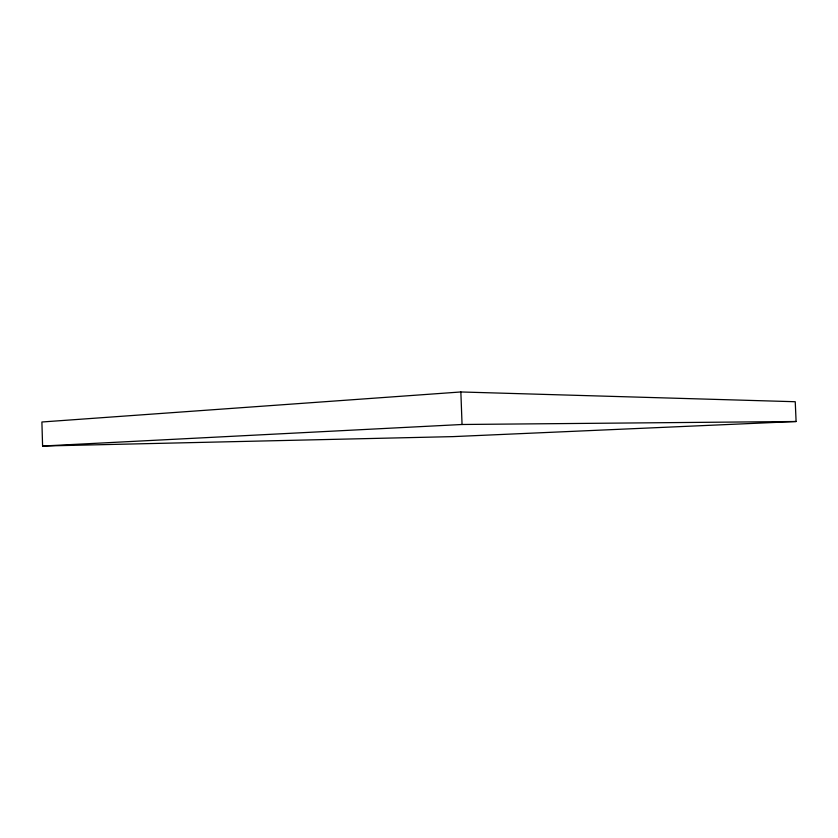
<?xml version="1.0" encoding="UTF-8"?>
<svg xmlns="http://www.w3.org/2000/svg" width="838" height="838" viewBox="0 0 838 838"><rect width="100%" height="100%" fill="white"/><g stroke="black" fill="none" stroke-linecap="round" stroke-linejoin="round"><path stroke-width="1.26" d="M460.858 391.964L41.9 421.996L42.591 446.036L452.97 436.619L796.1 421.504L795.241 401.727L460.858 391.964L462.052 424.489L796.1 421.504M42.591 446.036L462.052 424.489"/></g></svg>
